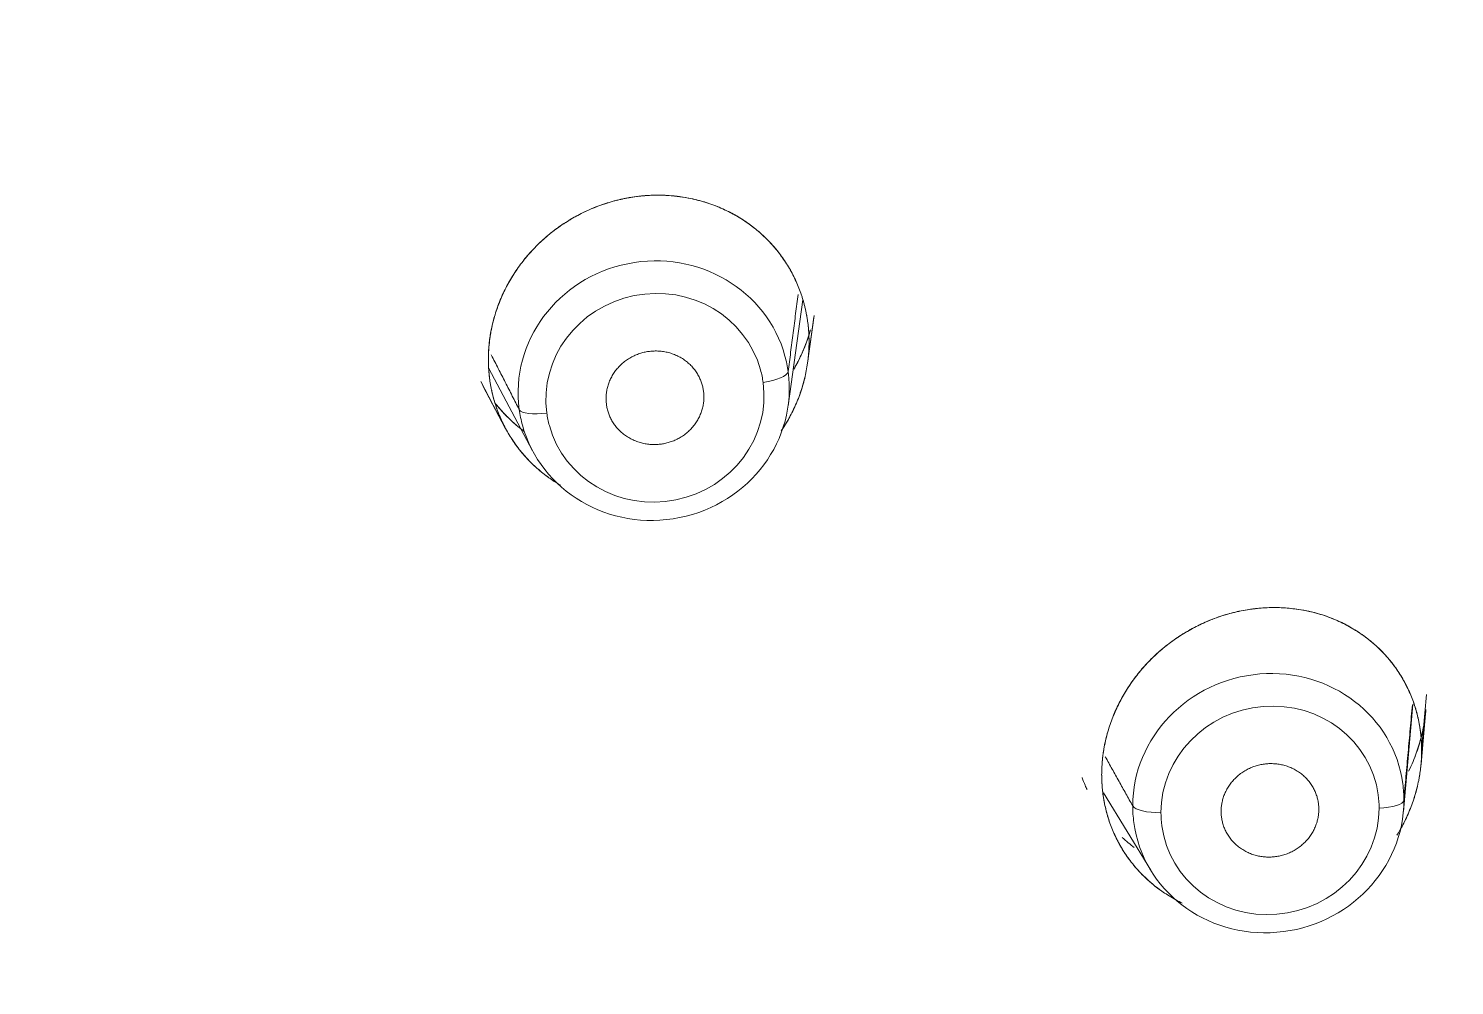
# Model space of a CAD drawing. Extents: x 6453 to 7582, y 0 to 827.
# Drawn here: x 6993.29 to 7009.3, y 492.23 to 502.98 of the extents above; entities that cross this region are included whole.
import ezdxf

# ---------------------------------------------------------------- set-up
doc = ezdxf.new("R2010")
doc.units = 0
doc.header["$LTSCALE"] = 30
doc.header["$MEASUREMENT"] = 0
doc.linetypes.add('HIDDEN2', pattern=[4.7625, 3.175, -1.5875])
doc.layers.add('1', color=7, linetype='CONTINUOUS')
doc.layers.add('2', color=1, linetype='HIDDEN2')

msp = doc.modelspace()

# ---------------------------------------------------------------- linework, layer by layer
at = {"layer": '1', "color": 7, "linetype": 'Continuous', "lineweight": 18}
for p, q in [((7001.819, 498.737), (7001.985, 499.927)), ((7002.037, 499.217), (7002.112, 499.754)), ((7002.037, 499.217), (7002.109, 499.732)), ((6998.453, 499.165), (6998.949, 498.231)), ((6998.366, 499.009), (6998.642, 498.488)), ((6998.389, 498.964), (6998.642, 498.488)), ((6998.642, 498.488), (6998.647, 498.48)), ((7008.729, 494.181), (7008.837, 495.384)), ((7008.99, 495.494), (7008.934, 494.866)), ((7008.934, 494.866), (7008.99, 495.494)), ((7008.99, 495.494), (7008.934, 494.866)), ((7008.934, 494.866), (7008.99, 495.494)), ((7008.927, 494.711), (7008.983, 495.323)), ((7008.927, 494.711), (7008.983, 495.323)), ((7005.362, 494.391), (7005.892, 493.521)), ((7005.572, 493.757), (7005.582, 493.741))]:
    msp.add_line(p, q, dxfattribs=at)
for centre, major_axis, ratio, start_param, end_param in [((6959.952, 496.519), (-59.628, 0), 0.953717, 3.141593, 6.283185), ((6959.952, 496.519), (-59.628, 0), 0.953717, 3.141593, 6.274276), ((7000.309, 498.908), (1.502, 0.265), 0.954464, 0.086842, 3.105659), ((7000.309, 498.908), (1.502, 0.265), 0.954464, 6.247252, 6.370027), ((7000.309, 498.908), (-1.502, -0.265), 0.954464, 0.086842, 3.105659), ((7000.309, 498.908), (-1.502, -0.265), 0.954464, 6.247252, 6.370027), ((6959.952, 496.519), (-59.628, 0), 0.953717, 1.612136, 3.141593), ((6959.952, 496.519), (-59.628, 0), 0.953717, 1.612136, 3.132683), ((7007.212, 494.274), (-1.487, -0.346), 0.951394, 3.050501, 6.065453), ((7007.212, 494.274), (-1.487, -0.346), 0.951394, 2.923861, 3.050501), ((7007.212, 494.274), (-1.487, -0.346), 0.951394, 6.192094, 9.207046), ((7007.212, 494.274), (-1.487, -0.346), 0.951394, 6.065453, 6.192094)]:
    msp.add_ellipse(centre, major_axis=major_axis, ratio=ratio, start_param=start_param, end_param=end_param, dxfattribs=at)
at = {"layer": '1', "color": 7, "linetype": 'Continuous', "lineweight": 13}
for centre, major_axis, ratio, start_param, end_param in [((7000.323, 498.828), (1.208, 0.213), 0.954464, 0.086842, 3.105659), ((7000.323, 498.828), (1.208, 0.213), 0.954464, 6.247252, 6.370027), ((7001.522, 499.088), (-0.297, -0.041), 0.298133, 1.582025, 3.060638), ((7000.323, 498.828), (1.208, 0.213), 0.954464, 3.228435, 6.247252), ((6999.093, 498.744), (-0.297, -0.041), 0.298133, 0.103412, 1.582025), ((7000.323, 498.828), (1.208, 0.213), 0.954464, 3.105659, 3.228435), ((7007.231, 494.193), (-1.196, -0.278), 0.951394, 3.050501, 6.065453), ((7007.231, 494.193), (-1.196, -0.278), 0.951394, 2.923861, 3.050501), ((7008.434, 494.309), (0.3, 0), 0.300706, 4.782202, 6.256284), ((7005.985, 494.257), (0.3, 0), 0.300706, 3.308056, 4.782198), ((7007.231, 494.193), (-1.196, -0.278), 0.951394, 6.065453, 6.192094), ((7007.231, 494.193), (-1.196, -0.278), 0.951394, 6.192094, 9.207046)]:
    msp.add_ellipse(centre, major_axis=major_axis, ratio=ratio, start_param=start_param, end_param=end_param, dxfattribs=at)
at = {"layer": '1', "color": 7, "linetype": 'Continuous', "lineweight": 18}
for points, knots in [([(6962.419, 439.668), (6962.999, 439.691), (6964.676, 439.78), (6967.443, 440.04), (6970.703, 440.52), (6973.93, 441.172), (6977.115, 441.992), (6980.248, 442.979), (6983.318, 444.129), (6986.318, 445.439), (6989.237, 446.905), (6992.067, 448.523), (6994.799, 450.287), (6997.425, 452.192), (6999.937, 454.232), (7002.327, 456.402), (7004.588, 458.694), (7006.713, 461.101), (7008.695, 463.617), (7010.529, 466.233), (7012.208, 468.942), (7013.729, 471.735), (7015.085, 474.604), (7016.274, 477.54), (7017.291, 480.534), (7018.133, 483.576), (7018.799, 486.659), (7019.284, 489.772), (7019.59, 492.905), (7019.713, 496.05), (7019.655, 499.196), (7019.414, 502.335), (7018.993, 505.456), (7018.391, 508.55), (7017.612, 511.608), (7016.657, 514.62), (7015.53, 517.578), (7014.233, 520.471), (7012.77, 523.292), (7011.147, 526.031), (7009.368, 528.681), (7007.439, 531.234), (7005.364, 533.681), (7003.152, 536.015), (7000.807, 538.229), (6998.339, 540.316), (6995.753, 542.27), (6993.058, 544.085), (6990.263, 545.755), (6987.375, 547.276), (6984.403, 548.643), (6981.357, 549.85), (6978.245, 550.896), (6975.078, 551.776), (6971.865, 552.489), (6968.616, 553.031), (6965.34, 553.401), (6962.047, 553.598), (6958.749, 553.622), (6955.453, 553.471), (6952.172, 553.148), (6948.914, 552.652), (6945.69, 551.986), (6942.51, 551.151), (6939.382, 550.149), (6936.317, 548.985), (6933.324, 547.661), (6930.413, 546.181), (6927.591, 544.551), (6924.868, 542.774), (6922.252, 540.857), (6919.75, 538.805), (6917.371, 536.624), (6915.122, 534.322), (6913.01, 531.904), (6911.04, 529.379), (6909.22, 526.755), (6907.554, 524.038), (6906.048, 521.238), (6904.706, 518.363), (6903.532, 515.422), (6902.531, 512.423), (6901.704, 509.377), (6901.055, 506.291), (6900.585, 503.176), (6900.295, 500.041), (6900.188, 496.896), (6900.263, 493.75), (6900.519, 490.612), (6900.956, 487.493), (6901.573, 484.402), (6902.368, 481.348), (6903.339, 478.34), (6904.481, 475.388), (6905.793, 472.5), (6907.27, 469.686), (6908.907, 466.954), (6910.699, 464.313), (6912.642, 461.769), (6914.729, 459.332), (6916.953, 457.008), (6919.309, 454.805), (6921.788, 452.73), (6924.384, 450.788), (6927.088, 448.985), (6929.892, 447.328), (6932.788, 445.82), (6935.766, 444.468), (6938.818, 443.274), (6941.935, 442.243), (6945.107, 441.377), (6948.323, 440.68), (6951.575, 440.153), (6954.634, 439.822), (6956.606, 439.702), (6957.484, 439.668)], [0, 0, 0, 0, 0.004702, 0.013606, 0.022511, 0.031416, 0.040321, 0.049226, 0.058131, 0.067035, 0.07594, 0.084844, 0.093748, 0.102652, 0.111556, 0.120459, 0.129362, 0.138265, 0.147168, 0.15607, 0.164972, 0.173874, 0.182775, 0.191676, 0.200577, 0.209478, 0.218378, 0.227279, 0.236179, 0.245079, 0.253978, 0.262878, 0.271778, 0.280678, 0.289578, 0.298478, 0.307379, 0.316279, 0.32518, 0.334081, 0.342982, 0.351884, 0.360785, 0.369687, 0.37859, 0.387493, 0.396396, 0.405299, 0.414202, 0.423106, 0.43201, 0.440914, 0.449818, 0.458723, 0.467628, 0.476532, 0.485437, 0.494342, 0.503247, 0.512152, 0.521057, 0.529962, 0.538867, 0.547772, 0.556677, 0.565582, 0.574486, 0.583391, 0.592295, 0.601199, 0.610103, 0.619007, 0.62791, 0.636813, 0.645716, 0.654619, 0.663521, 0.672423, 0.681325, 0.690226, 0.699127, 0.708028, 0.716929, 0.725829, 0.734729, 0.743629, 0.752529, 0.761429, 0.770329, 0.779229, 0.788129, 0.797029, 0.805929, 0.814829, 0.82373, 0.832631, 0.841532, 0.850433, 0.859334, 0.868236, 0.877138, 0.886041, 0.894944, 0.903847, 0.91275, 0.921653, 0.930557, 0.939461, 0.948365, 0.95727, 0.966174, 0.975079, 0.983983, 0.992888, 1, 1, 1, 1]), ([(6995.778, 451.033), (6996.33, 451.416), (6997.748, 452.443), (6999.935, 454.234), (7002.327, 456.401), (7004.588, 458.694), (7006.713, 461.101), (7008.695, 463.617), (7010.529, 466.233), (7012.208, 468.942), (7013.729, 471.735), (7015.085, 474.604), (7016.274, 477.54), (7017.291, 480.534), (7018.133, 483.576), (7018.799, 486.659), (7019.284, 489.772), (7019.59, 492.905), (7019.713, 496.05), (7019.655, 499.196), (7019.414, 502.335), (7018.993, 505.456), (7018.391, 508.55), (7017.612, 511.608), (7016.657, 514.62), (7015.53, 517.578), (7014.233, 520.471), (7012.77, 523.292), (7011.147, 526.031), (7009.368, 528.681), (7007.439, 531.234), (7005.364, 533.681), (7003.152, 536.015), (7000.807, 538.229), (6998.339, 540.316), (6995.753, 542.27), (6993.058, 544.085), (6990.263, 545.755), (6987.375, 547.276), (6984.403, 548.643), (6981.357, 549.85), (6978.245, 550.896), (6975.078, 551.776), (6971.865, 552.489), (6968.616, 553.031), (6965.34, 553.401), (6962.047, 553.598), (6958.749, 553.622), (6955.453, 553.471), (6952.172, 553.148), (6948.914, 552.652), (6945.69, 551.986), (6942.51, 551.151), (6939.382, 550.149), (6936.317, 548.985), (6933.324, 547.661), (6930.413, 546.181), (6927.591, 544.551), (6924.868, 542.774), (6922.252, 540.857), (6919.75, 538.805), (6917.371, 536.624), (6915.122, 534.322), (6913.01, 531.904), (6911.04, 529.379), (6909.22, 526.755), (6907.554, 524.038), (6906.048, 521.238), (6904.706, 518.363), (6903.532, 515.422), (6902.531, 512.423), (6901.704, 509.377), (6901.055, 506.291), (6900.585, 503.176), (6900.295, 500.041), (6900.188, 496.896), (6900.263, 493.75), (6900.519, 490.612), (6900.956, 487.493), (6901.573, 484.402), (6902.368, 481.348), (6903.339, 478.34), (6904.481, 475.388), (6905.793, 472.5), (6907.27, 469.686), (6908.907, 466.954), (6910.699, 464.313), (6912.642, 461.769), (6914.729, 459.332), (6916.954, 457.009), (6919.307, 454.804), (6921.793, 452.736), (6923.685, 451.284), (6924.774, 450.56), (6924.962, 450.437)], [0, 0, 0, 0, 0.006833, 0.017845, 0.028856, 0.039868, 0.050878, 0.061889, 0.072899, 0.083908, 0.094918, 0.105926, 0.116935, 0.127943, 0.138951, 0.149959, 0.160966, 0.171973, 0.18298, 0.193987, 0.204994, 0.216001, 0.227008, 0.238016, 0.249023, 0.26003, 0.271038, 0.282046, 0.293055, 0.304063, 0.315072, 0.326082, 0.337091, 0.348102, 0.359112, 0.370123, 0.381134, 0.392146, 0.403157, 0.414169, 0.425182, 0.436194, 0.447207, 0.45822, 0.469233, 0.480246, 0.491259, 0.502272, 0.513286, 0.524299, 0.535313, 0.546326, 0.557339, 0.568352, 0.579365, 0.590378, 0.601391, 0.612403, 0.623416, 0.634428, 0.645439, 0.656451, 0.667462, 0.678472, 0.689483, 0.700493, 0.711502, 0.722512, 0.73352, 0.744529, 0.755537, 0.766545, 0.777553, 0.78856, 0.799567, 0.810574, 0.821581, 0.832588, 0.843595, 0.854602, 0.865609, 0.876617, 0.887624, 0.898632, 0.90964, 0.920649, 0.931657, 0.942666, 0.953676, 0.964686, 0.975696, 0.986706, 0.997717, 1, 1, 1, 1]), ([(7002.038, 499.685), (7002.037, 499.692), (7002.035, 499.705), (7002.032, 499.725), (7002.029, 499.745), (7002.025, 499.765), (7002.021, 499.785), (7002.017, 499.805), (7002.013, 499.824), (7002.008, 499.844), (7002.003, 499.864), (7001.998, 499.884), (7001.993, 499.903), (7001.987, 499.923), (7001.981, 499.943), (7001.975, 499.962), (7001.969, 499.982), (7001.955, 500.021), (7001.934, 500.079), (7001.9, 500.154), (7001.864, 500.228), (7001.81, 500.322), (7001.735, 500.435), (7001.629, 500.563), (7001.506, 500.683), (7001.375, 500.786), (7001.238, 500.875), (7001.088, 500.952), (7000.916, 501.019), (7000.75, 501.063), (7000.602, 501.089), (7000.477, 501.101), (7000.353, 501.105), (7000.233, 501.101), (7000.117, 501.09), (7000.03, 501.076), (6999.967, 501.063), (6999.913, 501.051), (6999.809, 501.025), (6999.65, 500.972), (6999.482, 500.894), (6999.322, 500.802), (6999.178, 500.702), (6999.037, 500.581), (6998.915, 500.456), (6998.807, 500.323), (6998.71, 500.178), (6998.625, 500.021), (6998.558, 499.862), (6998.515, 499.727), (6998.489, 499.617), (6998.473, 499.533), (6998.462, 499.448), (6998.455, 499.377), (6998.453, 499.32), (6998.452, 499.278), (6998.452, 499.236), (6998.453, 499.195), (6998.455, 499.153), (6998.458, 499.112), (6998.462, 499.071), (6998.466, 499.044), (6998.467, 499.03)], [0, 0, 0, 0, 0.003691, 0.007389, 0.011092, 0.014801, 0.018516, 0.022237, 0.025963, 0.029696, 0.033435, 0.037179, 0.040929, 0.044686, 0.048448, 0.052216, 0.055991, 0.059771, 0.074997, 0.090219, 0.105436, 0.120649, 0.150233, 0.180801, 0.212683, 0.245084, 0.272529, 0.30268, 0.337341, 0.372811, 0.395989, 0.418057, 0.440086, 0.462194, 0.481971, 0.501915, 0.508775, 0.515924, 0.531125, 0.565263, 0.60387, 0.627974, 0.662024, 0.695479, 0.72537, 0.75329, 0.785453, 0.817249, 0.847826, 0.877582, 0.89301, 0.90845, 0.923902, 0.939366, 0.94703, 0.95467, 0.962285, 0.969876, 0.977443, 0.984986, 0.992505, 1, 1, 1, 1]), ([(7002.038, 499.685), (7002.037, 499.692), (7002.035, 499.705), (7002.032, 499.725), (7002.029, 499.745), (7002.025, 499.765), (7002.021, 499.785), (7002.017, 499.805), (7002.013, 499.824), (7002.008, 499.844), (7002.003, 499.864), (7001.998, 499.884), (7001.993, 499.903), (7001.987, 499.923), (7001.981, 499.943), (7001.975, 499.962), (7001.969, 499.982), (7001.955, 500.021), (7001.934, 500.079), (7001.9, 500.154), (7001.864, 500.228), (7001.81, 500.322), (7001.735, 500.435), (7001.629, 500.563), (7001.506, 500.683), (7001.375, 500.786), (7001.238, 500.875), (7001.088, 500.952), (7000.916, 501.019), (7000.751, 501.063), (7000.605, 501.088), (7000.485, 501.101), (7000.38, 501.105), (7000.281, 501.103), (7000.179, 501.097), (7000.085, 501.085), (7000.012, 501.072), (6999.967, 501.063), (6999.913, 501.051), (6999.809, 501.025), (6999.65, 500.972), (6999.482, 500.894), (6999.322, 500.802), (6999.178, 500.702), (6999.037, 500.581), (6998.915, 500.456), (6998.807, 500.323), (6998.71, 500.178), (6998.625, 500.021), (6998.558, 499.862), (6998.512, 499.718), (6998.483, 499.59), (6998.465, 499.478), (6998.454, 499.366), (6998.451, 499.279), (6998.452, 499.216), (6998.454, 499.178), (6998.456, 499.141), (6998.459, 499.104), (6998.463, 499.067), (6998.466, 499.042), (6998.467, 499.03)], [0, 0, 0, 0, 0.003691, 0.007389, 0.011092, 0.014801, 0.018516, 0.022237, 0.025963, 0.029696, 0.033435, 0.037179, 0.04093, 0.044686, 0.048448, 0.052217, 0.055991, 0.059771, 0.074998, 0.09022, 0.105437, 0.120649, 0.150234, 0.180801, 0.212684, 0.245085, 0.27253, 0.302681, 0.337343, 0.372812, 0.39536, 0.416924, 0.437503, 0.451722, 0.469422, 0.491788, 0.501921, 0.508781, 0.51593, 0.531131, 0.565269, 0.603876, 0.62798, 0.66203, 0.695485, 0.725376, 0.753297, 0.78546, 0.817255, 0.847833, 0.877589, 0.897983, 0.918362, 0.938729, 0.959086, 0.965963, 0.972816, 0.979647, 0.986454, 0.993238, 1, 1, 1, 1]), ([(6998.533, 499.782), (6998.542, 499.81), (6998.57, 499.893), (6998.628, 500.027), (6998.712, 500.182), (6998.812, 500.329), (6998.925, 500.467), (6999.051, 500.594), (6999.189, 500.71), (6999.337, 500.812), (6999.495, 500.9), (6999.659, 500.974), (6999.83, 501.032), (7000.006, 501.074), (7000.186, 501.099), (7000.368, 501.107), (7000.549, 501.097), (7000.727, 501.069), (7000.9, 501.024), (7001.065, 500.962), (7001.222, 500.884), (7001.368, 500.792), (7001.502, 500.686), (7001.624, 500.568), (7001.731, 500.439), (7001.809, 500.324), (7001.864, 500.228), (7001.9, 500.154), (7001.933, 500.079), (7001.958, 500.015), (7001.975, 499.963), (7001.987, 499.924), (7001.998, 499.885), (7002.008, 499.845), (7002.017, 499.806), (7002.025, 499.766), (7002.032, 499.726), (7002.036, 499.699), (7002.038, 499.685)], [0, 0, 0, 0, 0.018354, 0.054195, 0.090272, 0.126644, 0.162971, 0.19906, 0.235267, 0.271947, 0.308236, 0.344662, 0.381319, 0.418105, 0.455279, 0.492766, 0.53028, 0.56775, 0.604963, 0.642253, 0.679013, 0.715843, 0.752197, 0.788465, 0.824281, 0.860117, 0.877767, 0.895379, 0.912992, 0.930641, 0.939335, 0.948013, 0.956679, 0.96534, 0.973998, 0.982657, 0.991323, 1, 1, 1, 1]), ([(6998.533, 499.782), (6998.542, 499.81), (6998.57, 499.893), (6998.628, 500.027), (6998.712, 500.182), (6998.812, 500.329), (6998.925, 500.467), (6999.051, 500.594), (6999.189, 500.71), (6999.337, 500.812), (6999.495, 500.9), (6999.659, 500.974), (6999.83, 501.032), (7000.006, 501.074), (7000.186, 501.099), (7000.368, 501.107), (7000.549, 501.097), (7000.727, 501.069), (7000.9, 501.024), (7001.065, 500.962), (7001.222, 500.884), (7001.368, 500.792), (7001.502, 500.686), (7001.624, 500.568), (7001.731, 500.439), (7001.809, 500.324), (7001.864, 500.228), (7001.9, 500.154), (7001.933, 500.079), (7001.958, 500.015), (7001.975, 499.963), (7001.987, 499.924), (7001.998, 499.885), (7002.008, 499.845), (7002.017, 499.806), (7002.025, 499.766), (7002.032, 499.726), (7002.036, 499.699), (7002.038, 499.685)], [0, 0, 0, 0, 0.018354, 0.054195, 0.090272, 0.126644, 0.162971, 0.19906, 0.235267, 0.271947, 0.308236, 0.344662, 0.381319, 0.418105, 0.455279, 0.492766, 0.53028, 0.56775, 0.604963, 0.642253, 0.679013, 0.715843, 0.752197, 0.788465, 0.824281, 0.860117, 0.877767, 0.895379, 0.912992, 0.930641, 0.939335, 0.948013, 0.956679, 0.96534, 0.973998, 0.982657, 0.991323, 1, 1, 1, 1]), ([(7001.741, 498.456), (7001.754, 498.475), (7001.801, 498.547), (7001.872, 498.674), (7001.943, 498.839), (7001.987, 498.977), (7002.015, 499.089), (7002.031, 499.175), (7002.043, 499.261), (7002.05, 499.332), (7002.053, 499.386), (7002.054, 499.424), (7002.054, 499.462), (7002.053, 499.5), (7002.052, 499.537), (7002.05, 499.575), (7002.047, 499.612), (7002.043, 499.648), (7002.04, 499.673), (7002.038, 499.685)], [0, 0, 0, 0, 0.051391, 0.195514, 0.332163, 0.462977, 0.530993, 0.598957, 0.666871, 0.734736, 0.764615, 0.794392, 0.824069, 0.853643, 0.883117, 0.912489, 0.94176, 0.970931, 1, 1, 1, 1]), ([(7002.038, 499.685), (7002.039, 499.678), (7002.041, 499.664), (7002.043, 499.643), (7002.046, 499.622), (7002.048, 499.601), (7002.049, 499.58), (7002.051, 499.559), (7002.052, 499.538), (7002.053, 499.517), (7002.053, 499.496), (7002.054, 499.475), (7002.054, 499.454), (7002.054, 499.433), (7002.053, 499.411), (7002.052, 499.39), (7002.052, 499.369), (7002.049, 499.325), (7002.043, 499.261), (7002.031, 499.174), (7002.015, 499.088), (7001.987, 498.973), (7001.94, 498.83), (7001.867, 498.664), (7001.797, 498.54), (7001.752, 498.473), (7001.741, 498.456)], [0, 0, 0, 0, 0.016578, 0.033152, 0.049722, 0.066291, 0.082861, 0.099436, 0.116015, 0.132603, 0.149201, 0.165812, 0.182436, 0.199078, 0.215739, 0.232421, 0.249126, 0.265857, 0.333714, 0.401396, 0.469056, 0.536845, 0.676372, 0.815098, 0.954434, 1, 1, 1, 1]), ([(7001.741, 498.456), (7001.754, 498.475), (7001.801, 498.547), (7001.872, 498.674), (7001.943, 498.839), (7001.987, 498.977), (7002.015, 499.089), (7002.031, 499.175), (7002.043, 499.261), (7002.05, 499.332), (7002.053, 499.386), (7002.054, 499.424), (7002.054, 499.462), (7002.053, 499.5), (7002.052, 499.537), (7002.05, 499.575), (7002.047, 499.612), (7002.043, 499.648), (7002.04, 499.673), (7002.038, 499.685)], [0, 0, 0, 0, 0.051391, 0.195514, 0.332163, 0.462977, 0.530993, 0.598957, 0.666871, 0.734736, 0.764615, 0.794392, 0.824069, 0.853643, 0.883117, 0.912489, 0.94176, 0.970931, 1, 1, 1, 1]), ([(7002.038, 499.685), (7002.039, 499.678), (7002.041, 499.664), (7002.043, 499.643), (7002.046, 499.622), (7002.048, 499.601), (7002.049, 499.58), (7002.051, 499.559), (7002.052, 499.538), (7002.053, 499.517), (7002.053, 499.496), (7002.054, 499.475), (7002.054, 499.454), (7002.054, 499.433), (7002.053, 499.411), (7002.052, 499.39), (7002.052, 499.369), (7002.049, 499.325), (7002.043, 499.261), (7002.031, 499.174), (7002.015, 499.088), (7001.987, 498.973), (7001.94, 498.83), (7001.867, 498.664), (7001.797, 498.54), (7001.752, 498.473), (7001.741, 498.456)], [0, 0, 0, 0, 0.016578, 0.033152, 0.049722, 0.066291, 0.082861, 0.099436, 0.116015, 0.132603, 0.149201, 0.165812, 0.182436, 0.199078, 0.215739, 0.232421, 0.249126, 0.265857, 0.333714, 0.401396, 0.469056, 0.536845, 0.676372, 0.815098, 0.954434, 1, 1, 1, 1]), ([(7002.07, 499.593), (7002.06, 499.555), (7002.029, 499.459), (7001.969, 499.31), (7001.914, 499.202), (7001.885, 499.151)], [0, 0, 0, 0, 0.245532, 0.635331, 1, 1, 1, 1]), ([(7002.017, 499.431), (7001.996, 499.375), (7001.954, 499.28), (7001.906, 499.188), (7001.884, 499.15)], [0, 0, 0, 0, 0.578428, 1, 1, 1, 1]), ([(7001.916, 499.208), (7001.932, 499.239), (7001.975, 499.326), (7002.018, 499.431), (7002.043, 499.506), (7002.048, 499.522)], [0, 0, 0, 0, 0.300311, 0.852993, 1, 1, 1, 1]), ([(7001.921, 499.217), (7001.927, 499.23), (7001.963, 499.3), (7002.005, 499.398), (7002.036, 499.484), (7002.045, 499.51)], [0, 0, 0, 0, 0.129035, 0.740948, 1, 1, 1, 1]), ([(6998.467, 499.03), (6998.468, 499.023), (6998.47, 499.01), (6998.473, 498.99), (6998.477, 498.97), (6998.481, 498.95), (6998.484, 498.93), (6998.489, 498.91), (6998.493, 498.89), (6998.498, 498.87), (6998.503, 498.85), (6998.508, 498.83), (6998.513, 498.81), (6998.519, 498.79), (6998.525, 498.771), (6998.531, 498.751), (6998.538, 498.731), (6998.551, 498.692), (6998.573, 498.634), (6998.607, 498.557), (6998.644, 498.483), (6998.698, 498.389), (6998.773, 498.278), (6998.877, 498.152), (6998.996, 498.034), (6999.123, 497.933), (6999.215, 497.873), (6999.26, 497.847), (6999.262, 497.845)], [0, 0, 0, 0, 0.013682, 0.027386, 0.041113, 0.054861, 0.068631, 0.082423, 0.096238, 0.110075, 0.123934, 0.137816, 0.151719, 0.165646, 0.179595, 0.193566, 0.207561, 0.221578, 0.278062, 0.334515, 0.390941, 0.447345, 0.554651, 0.6649, 0.779363, 0.895214, 0.994772, 1, 1, 1, 1]), ([(6999.231, 497.865), (6999.197, 497.885), (6999.117, 497.938), (6999, 498.032), (6998.881, 498.147), (6998.775, 498.273), (6998.699, 498.387), (6998.645, 498.482), (6998.608, 498.556), (6998.574, 498.631), (6998.55, 498.694), (6998.534, 498.743), (6998.522, 498.779), (6998.512, 498.814), (6998.503, 498.849), (6998.494, 498.885), (6998.486, 498.921), (6998.479, 498.957), (6998.473, 498.994), (6998.469, 499.018), (6998.467, 499.03)], [0, 0, 0, 0, 0.082052, 0.197974, 0.312373, 0.426418, 0.541304, 0.598593, 0.655784, 0.713029, 0.77048, 0.796107, 0.821671, 0.847187, 0.872666, 0.898123, 0.923572, 0.949025, 0.974496, 1, 1, 1, 1]), ([(6998.467, 499.03), (6998.468, 499.023), (6998.47, 499.01), (6998.473, 498.99), (6998.477, 498.97), (6998.481, 498.95), (6998.484, 498.93), (6998.489, 498.91), (6998.493, 498.89), (6998.498, 498.87), (6998.503, 498.85), (6998.508, 498.83), (6998.513, 498.81), (6998.519, 498.79), (6998.525, 498.771), (6998.531, 498.751), (6998.538, 498.731), (6998.551, 498.692), (6998.573, 498.634), (6998.607, 498.557), (6998.644, 498.483), (6998.698, 498.389), (6998.773, 498.278), (6998.877, 498.152), (6998.996, 498.034), (6999.123, 497.933), (6999.215, 497.873), (6999.26, 497.847), (6999.262, 497.845)], [0, 0, 0, 0, 0.013682, 0.027386, 0.041113, 0.054861, 0.068631, 0.082423, 0.096238, 0.110075, 0.123934, 0.137816, 0.151719, 0.165646, 0.179595, 0.193566, 0.207561, 0.221578, 0.278062, 0.334515, 0.390941, 0.447345, 0.554651, 0.6649, 0.779363, 0.895214, 0.994772, 1, 1, 1, 1]), ([(6999.231, 497.865), (6999.197, 497.885), (6999.117, 497.938), (6999, 498.032), (6998.881, 498.147), (6998.775, 498.273), (6998.699, 498.387), (6998.645, 498.482), (6998.608, 498.556), (6998.574, 498.631), (6998.55, 498.694), (6998.534, 498.743), (6998.522, 498.779), (6998.512, 498.814), (6998.503, 498.849), (6998.494, 498.885), (6998.486, 498.921), (6998.479, 498.957), (6998.473, 498.994), (6998.469, 499.018), (6998.467, 499.03)], [0, 0, 0, 0, 0.082052, 0.197974, 0.312373, 0.426418, 0.541304, 0.598593, 0.655784, 0.713029, 0.77048, 0.796107, 0.821671, 0.847187, 0.872666, 0.898123, 0.923572, 0.949025, 0.974496, 1, 1, 1, 1]), ([(6998.525, 498.77), (6998.555, 498.733), (6998.628, 498.648), (6998.71, 498.569), (6998.76, 498.525), (6998.763, 498.523)], [0, 0, 0, 0, 0.421582, 0.971969, 1, 1, 1, 1]), ([(6998.763, 498.523), (6998.76, 498.526), (6998.707, 498.571), (6998.625, 498.651), (6998.554, 498.735), (6998.526, 498.77)], [0, 0, 0, 0, 0.043083, 0.603633, 1, 1, 1, 1]), ([(6998.778, 498.51), (6998.744, 498.539), (6998.667, 498.609), (6998.59, 498.692), (6998.546, 498.745), (6998.54, 498.752)], [0, 0, 0, 0, 0.388064, 0.918644, 1, 1, 1, 1]), ([(6998.54, 498.752), (6998.546, 498.745), (6998.591, 498.691), (6998.679, 498.596), (6998.783, 498.504), (6998.845, 498.457), (6998.859, 498.446)], [0, 0, 0, 0, 0.067018, 0.472486, 0.880282, 1, 1, 1, 1]), ([(7005.34, 494.594), (7005.341, 494.601), (7005.341, 494.615), (7005.341, 494.636), (7005.342, 494.657), (7005.343, 494.678), (7005.344, 494.699), (7005.345, 494.721), (7005.347, 494.742), (7005.349, 494.763), (7005.351, 494.784), (7005.353, 494.805), (7005.356, 494.826), (7005.359, 494.847), (7005.363, 494.868), (7005.366, 494.889), (7005.37, 494.91), (7005.378, 494.952), (7005.392, 495.014), (7005.415, 495.097), (7005.442, 495.179), (7005.484, 495.288), (7005.545, 495.42), (7005.633, 495.571), (7005.735, 495.715), (7005.85, 495.848), (7005.976, 495.971), (7006.114, 496.083), (7006.263, 496.183), (7006.421, 496.27), (7006.585, 496.343), (7006.755, 496.401), (7006.93, 496.442), (7007.108, 496.466), (7007.288, 496.474), (7007.468, 496.464), (7007.646, 496.437), (7007.82, 496.391), (7007.987, 496.327), (7008.127, 496.257), (7008.242, 496.185), (7008.335, 496.117), (7008.436, 496.032), (7008.541, 495.925), (7008.645, 495.795), (7008.734, 495.655), (7008.794, 495.532), (7008.835, 495.43), (7008.861, 495.353), (7008.884, 495.274), (7008.899, 495.208), (7008.909, 495.157), (7008.915, 495.121), (7008.92, 495.085), (7008.924, 495.049), (7008.928, 495.013), (7008.931, 494.976), (7008.933, 494.94), (7008.934, 494.903), (7008.934, 494.878), (7008.934, 494.866)], [0, 0, 0, 0, 0.003832, 0.007659, 0.011481, 0.0153, 0.019116, 0.022929, 0.026741, 0.030551, 0.034361, 0.038171, 0.041982, 0.045794, 0.049608, 0.053425, 0.057245, 0.061069, 0.076385, 0.091684, 0.107009, 0.122399, 0.153094, 0.183869, 0.214374, 0.244796, 0.275274, 0.306027, 0.337122, 0.368385, 0.399818, 0.431085, 0.462486, 0.494325, 0.526571, 0.558918, 0.591694, 0.624537, 0.657412, 0.690264, 0.711717, 0.733128, 0.754591, 0.785969, 0.817331, 0.848132, 0.878863, 0.894074, 0.909263, 0.924462, 0.939704, 0.946437, 0.953155, 0.959861, 0.966558, 0.973248, 0.979935, 0.98662, 0.993308, 1, 1, 1, 1]), ([(7008.934, 494.866), (7008.934, 494.873), (7008.934, 494.886), (7008.934, 494.907), (7008.933, 494.927), (7008.932, 494.947), (7008.931, 494.968), (7008.93, 494.988), (7008.928, 495.009), (7008.926, 495.029), (7008.924, 495.049), (7008.922, 495.07), (7008.919, 495.09), (7008.916, 495.11), (7008.913, 495.131), (7008.91, 495.151), (7008.906, 495.171), (7008.898, 495.212), (7008.884, 495.272), (7008.862, 495.352), (7008.835, 495.43), (7008.795, 495.53), (7008.736, 495.65), (7008.649, 495.789), (7008.545, 495.922), (7008.425, 496.043), (7008.292, 496.152), (7008.15, 496.245), (7008.021, 496.311), (7007.912, 496.357), (7007.811, 496.392), (7007.701, 496.423), (7007.583, 496.447), (7007.478, 496.461), (7007.38, 496.469), (7007.26, 496.473), (7007.167, 496.469), (7007.057, 496.459), (7006.939, 496.443), (7006.753, 496.401), (7006.574, 496.339), (7006.407, 496.263), (7006.252, 496.178), (7006.1, 496.073), (7005.967, 495.962), (7005.845, 495.842), (7005.732, 495.71), (7005.629, 495.564), (7005.542, 495.414), (7005.482, 495.285), (7005.442, 495.179), (7005.415, 495.096), (7005.392, 495.013), (7005.376, 494.944), (7005.366, 494.891), (7005.36, 494.853), (7005.355, 494.816), (7005.35, 494.779), (7005.347, 494.742), (7005.344, 494.705), (7005.342, 494.668), (7005.341, 494.631), (7005.341, 494.606), (7005.34, 494.594)], [0, 0, 0, 0, 0.003694, 0.007395, 0.011102, 0.014816, 0.018537, 0.022264, 0.025998, 0.029739, 0.033486, 0.03724, 0.041001, 0.044768, 0.048543, 0.052324, 0.056111, 0.059906, 0.075198, 0.090501, 0.105813, 0.121137, 0.150564, 0.181053, 0.212928, 0.245403, 0.276802, 0.309712, 0.339662, 0.357371, 0.375459, 0.398403, 0.42028, 0.441095, 0.456049, 0.473361, 0.505699, 0.505746, 0.532676, 0.569021, 0.606212, 0.631683, 0.665087, 0.697918, 0.727478, 0.755247, 0.786808, 0.818069, 0.848208, 0.877625, 0.893039, 0.908466, 0.923909, 0.939368, 0.946179, 0.952972, 0.959745, 0.9665, 0.973237, 0.979955, 0.986655, 0.993336, 1, 1, 1, 1]), ([(7005.34, 494.594), (7005.341, 494.601), (7005.341, 494.615), (7005.341, 494.636), (7005.342, 494.657), (7005.343, 494.678), (7005.344, 494.699), (7005.345, 494.721), (7005.347, 494.742), (7005.349, 494.763), (7005.351, 494.784), (7005.353, 494.805), (7005.356, 494.826), (7005.359, 494.847), (7005.363, 494.868), (7005.366, 494.889), (7005.37, 494.91), (7005.378, 494.952), (7005.392, 495.014), (7005.415, 495.097), (7005.442, 495.179), (7005.484, 495.288), (7005.545, 495.42), (7005.633, 495.571), (7005.735, 495.715), (7005.85, 495.848), (7005.976, 495.971), (7006.114, 496.083), (7006.263, 496.183), (7006.421, 496.27), (7006.585, 496.343), (7006.755, 496.401), (7006.93, 496.442), (7007.108, 496.466), (7007.288, 496.474), (7007.468, 496.464), (7007.646, 496.437), (7007.82, 496.391), (7007.987, 496.327), (7008.127, 496.257), (7008.242, 496.185), (7008.335, 496.117), (7008.436, 496.032), (7008.541, 495.925), (7008.645, 495.795), (7008.734, 495.655), (7008.794, 495.532), (7008.835, 495.43), (7008.861, 495.353), (7008.884, 495.274), (7008.899, 495.208), (7008.909, 495.157), (7008.915, 495.121), (7008.92, 495.085), (7008.924, 495.049), (7008.928, 495.013), (7008.931, 494.976), (7008.933, 494.94), (7008.934, 494.903), (7008.934, 494.878), (7008.934, 494.866)], [0, 0, 0, 0, 0.003832, 0.007659, 0.011481, 0.0153, 0.019116, 0.022929, 0.026741, 0.030551, 0.034361, 0.038171, 0.041982, 0.045794, 0.049608, 0.053425, 0.057245, 0.061069, 0.076385, 0.091684, 0.107009, 0.122399, 0.153094, 0.183869, 0.214374, 0.244796, 0.275274, 0.306027, 0.337122, 0.368385, 0.399818, 0.431085, 0.462486, 0.494325, 0.526571, 0.558918, 0.591694, 0.624537, 0.657412, 0.690264, 0.711717, 0.733128, 0.754591, 0.785969, 0.817331, 0.848132, 0.878863, 0.894074, 0.909263, 0.924462, 0.939704, 0.946437, 0.953155, 0.959861, 0.966558, 0.973248, 0.979935, 0.98662, 0.993308, 1, 1, 1, 1]), ([(7008.934, 494.866), (7008.934, 494.873), (7008.934, 494.886), (7008.934, 494.907), (7008.933, 494.927), (7008.932, 494.947), (7008.931, 494.968), (7008.93, 494.988), (7008.928, 495.009), (7008.926, 495.029), (7008.924, 495.049), (7008.922, 495.07), (7008.919, 495.09), (7008.916, 495.11), (7008.913, 495.131), (7008.91, 495.151), (7008.906, 495.171), (7008.898, 495.212), (7008.884, 495.272), (7008.862, 495.352), (7008.835, 495.43), (7008.795, 495.53), (7008.736, 495.65), (7008.649, 495.789), (7008.545, 495.922), (7008.425, 496.043), (7008.292, 496.152), (7008.15, 496.245), (7008.021, 496.311), (7007.912, 496.357), (7007.811, 496.392), (7007.701, 496.423), (7007.583, 496.447), (7007.478, 496.461), (7007.38, 496.469), (7007.26, 496.473), (7007.144, 496.468), (7007.034, 496.456), (7006.916, 496.438), (7006.753, 496.401), (7006.575, 496.339), (7006.407, 496.263), (7006.253, 496.178), (7006.101, 496.073), (7005.967, 495.962), (7005.845, 495.842), (7005.732, 495.71), (7005.629, 495.564), (7005.542, 495.414), (7005.482, 495.285), (7005.442, 495.179), (7005.415, 495.096), (7005.392, 495.013), (7005.376, 494.944), (7005.366, 494.891), (7005.36, 494.854), (7005.355, 494.816), (7005.35, 494.779), (7005.347, 494.742), (7005.344, 494.705), (7005.342, 494.668), (7005.341, 494.631), (7005.341, 494.606), (7005.34, 494.594)], [0, 0, 0, 0, 0.003694, 0.007395, 0.011102, 0.014816, 0.018537, 0.022264, 0.025998, 0.029739, 0.033486, 0.03724, 0.041001, 0.044768, 0.048542, 0.052323, 0.056111, 0.059906, 0.075198, 0.0905, 0.105813, 0.121136, 0.150563, 0.181052, 0.212927, 0.245402, 0.2768, 0.30971, 0.33966, 0.357369, 0.375457, 0.398401, 0.420278, 0.441093, 0.456046, 0.473358, 0.505696, 0.518018, 0.532607, 0.568932, 0.606152, 0.631621, 0.665033, 0.697873, 0.727437, 0.75521, 0.786776, 0.818042, 0.848186, 0.877607, 0.893023, 0.908453, 0.923897, 0.939359, 0.946171, 0.952965, 0.959739, 0.966495, 0.973233, 0.979952, 0.986653, 0.993335, 1, 1, 1, 1]), ([(7008.788, 494.632), (7008.806, 494.668), (7008.836, 494.735), (7008.874, 494.834), (7008.905, 494.926), (7008.931, 495.02), (7008.949, 495.097), (7008.96, 495.157), (7008.967, 495.199), (7008.973, 495.241), (7008.979, 495.283), (7008.981, 495.312), (7008.983, 495.326), (7008.983, 495.326)], [0, 0, 0, 0, 0.166536, 0.300475, 0.434188, 0.567975, 0.702132, 0.761901, 0.821511, 0.880989, 0.940359, 0.999649, 1, 1, 1, 1]), ([(7008.954, 495.123), (7008.953, 495.122), (7008.947, 495.088), (7008.932, 495.023), (7008.906, 494.929), (7008.875, 494.835), (7008.836, 494.736), (7008.806, 494.668), (7008.788, 494.632)], [0, 0, 0, 0, 0.00904, 0.198163, 0.387538, 0.577174, 0.767078, 1, 1, 1, 1]), ([(7008.953, 495.119), (7008.946, 495.087), (7008.932, 495.023), (7008.906, 494.929), (7008.875, 494.835), (7008.836, 494.736), (7008.806, 494.668), (7008.788, 494.632)], [0, 0, 0, 0, 0.190702, 0.381839, 0.57324, 0.76491, 1, 1, 1, 1]), ([(7008.788, 494.632), (7008.806, 494.668), (7008.836, 494.735), (7008.874, 494.834), (7008.905, 494.926), (7008.928, 495.009), (7008.941, 495.062), (7008.945, 495.083)], [0, 0, 0, 0, 0.253226, 0.456886, 0.660203, 0.863633, 1, 1, 1, 1]), ([(7008.655, 493.913), (7008.679, 493.951), (7008.732, 494.043), (7008.789, 494.165), (7008.832, 494.276), (7008.859, 494.36), (7008.883, 494.445), (7008.898, 494.514), (7008.908, 494.568), (7008.914, 494.606), (7008.92, 494.643), (7008.924, 494.681), (7008.928, 494.718), (7008.931, 494.755), (7008.933, 494.792), (7008.934, 494.829), (7008.934, 494.854), (7008.934, 494.866)], [0, 0, 0, 0, 0.132788, 0.310069, 0.397567, 0.484955, 0.572236, 0.659413, 0.697792, 0.736036, 0.774146, 0.812122, 0.849964, 0.887672, 0.925248, 0.96269, 1, 1, 1, 1]), ([(7008.934, 494.866), (7008.934, 494.859), (7008.934, 494.845), (7008.934, 494.824), (7008.933, 494.803), (7008.932, 494.782), (7008.931, 494.761), (7008.93, 494.74), (7008.928, 494.719), (7008.926, 494.698), (7008.924, 494.677), (7008.921, 494.656), (7008.918, 494.635), (7008.915, 494.614), (7008.912, 494.593), (7008.909, 494.572), (7008.905, 494.551), (7008.897, 494.508), (7008.882, 494.444), (7008.859, 494.36), (7008.832, 494.276), (7008.789, 494.164), (7008.732, 494.042), (7008.679, 493.951), (7008.655, 493.913)], [0, 0, 0, 0, 0.021253, 0.042501, 0.063748, 0.084995, 0.106247, 0.127506, 0.148775, 0.170056, 0.191353, 0.212669, 0.234006, 0.255368, 0.276756, 0.298175, 0.319626, 0.341113, 0.428473, 0.515624, 0.60276, 0.690076, 0.870364, 1, 1, 1, 1]), ([(7008.655, 493.913), (7008.679, 493.951), (7008.732, 494.043), (7008.789, 494.165), (7008.832, 494.276), (7008.859, 494.36), (7008.883, 494.445), (7008.898, 494.514), (7008.908, 494.568), (7008.914, 494.606), (7008.92, 494.643), (7008.924, 494.681), (7008.928, 494.718), (7008.931, 494.755), (7008.933, 494.792), (7008.934, 494.829), (7008.934, 494.854), (7008.934, 494.866)], [0, 0, 0, 0, 0.132788, 0.310069, 0.397567, 0.484955, 0.572236, 0.659413, 0.697792, 0.736036, 0.774146, 0.812122, 0.849964, 0.887672, 0.925248, 0.96269, 1, 1, 1, 1]), ([(7008.934, 494.866), (7008.934, 494.859), (7008.934, 494.845), (7008.934, 494.824), (7008.933, 494.803), (7008.932, 494.782), (7008.931, 494.761), (7008.93, 494.74), (7008.928, 494.719), (7008.926, 494.698), (7008.924, 494.677), (7008.921, 494.656), (7008.918, 494.635), (7008.915, 494.614), (7008.912, 494.593), (7008.909, 494.572), (7008.905, 494.551), (7008.897, 494.508), (7008.882, 494.444), (7008.859, 494.36), (7008.832, 494.276), (7008.789, 494.164), (7008.732, 494.042), (7008.679, 493.951), (7008.655, 493.913)], [0, 0, 0, 0, 0.021253, 0.042501, 0.063748, 0.084995, 0.106247, 0.127506, 0.148775, 0.170056, 0.191353, 0.212669, 0.234006, 0.255368, 0.276756, 0.298175, 0.319626, 0.341113, 0.428473, 0.515624, 0.60276, 0.690076, 0.870364, 1, 1, 1, 1]), ([(7005.34, 494.594), (7005.341, 494.587), (7005.341, 494.574), (7005.341, 494.553), (7005.342, 494.533), (7005.342, 494.513), (7005.344, 494.492), (7005.345, 494.472), (7005.347, 494.452), (7005.348, 494.431), (7005.351, 494.411), (7005.353, 494.391), (7005.356, 494.37), (7005.358, 494.35), (7005.362, 494.33), (7005.365, 494.31), (7005.369, 494.289), (7005.377, 494.249), (7005.39, 494.188), (7005.413, 494.109), (7005.439, 494.031), (7005.479, 493.932), (7005.537, 493.812), (7005.622, 493.676), (7005.723, 493.545), (7005.834, 493.43), (7005.954, 493.328), (7006.083, 493.238), (7006.184, 493.182), (7006.24, 493.154), (7006.245, 493.152)], [0, 0, 0, 0, 0.011084, 0.022186, 0.033305, 0.044442, 0.055596, 0.066769, 0.077959, 0.089167, 0.100393, 0.111638, 0.1229, 0.134181, 0.14548, 0.156798, 0.168134, 0.179488, 0.225246, 0.270982, 0.3167, 0.362406, 0.449708, 0.539407, 0.632555, 0.726855, 0.808636, 0.895507, 0.991432, 1, 1, 1, 1]), ([(7006.06, 493.256), (7006.028, 493.277), (7005.952, 493.33), (7005.84, 493.425), (7005.726, 493.542), (7005.625, 493.67), (7005.539, 493.808), (7005.48, 493.929), (7005.439, 494.03), (7005.413, 494.107), (7005.391, 494.186), (7005.376, 494.251), (7005.366, 494.302), (7005.36, 494.338), (7005.355, 494.374), (7005.35, 494.411), (7005.347, 494.447), (7005.344, 494.484), (7005.342, 494.52), (7005.341, 494.557), (7005.341, 494.582), (7005.34, 494.594)], [0, 0, 0, 0, 0.072582, 0.175873, 0.280326, 0.383341, 0.485925, 0.589101, 0.640476, 0.69176, 0.743082, 0.794573, 0.817511, 0.840393, 0.863231, 0.886038, 0.908824, 0.931601, 0.954381, 0.977177, 1, 1, 1, 1]), ([(7005.34, 494.594), (7005.341, 494.587), (7005.341, 494.574), (7005.341, 494.553), (7005.342, 494.533), (7005.342, 494.513), (7005.344, 494.492), (7005.345, 494.472), (7005.347, 494.452), (7005.348, 494.431), (7005.351, 494.411), (7005.353, 494.391), (7005.356, 494.37), (7005.358, 494.35), (7005.362, 494.33), (7005.365, 494.31), (7005.369, 494.289), (7005.377, 494.249), (7005.39, 494.188), (7005.413, 494.109), (7005.439, 494.031), (7005.479, 493.932), (7005.537, 493.812), (7005.622, 493.676), (7005.723, 493.545), (7005.834, 493.43), (7005.954, 493.328), (7006.083, 493.238), (7006.184, 493.182), (7006.24, 493.154), (7006.245, 493.152)], [0, 0, 0, 0, 0.011084, 0.022186, 0.033305, 0.044442, 0.055596, 0.066769, 0.077959, 0.089167, 0.100393, 0.111638, 0.1229, 0.134181, 0.14548, 0.156798, 0.168134, 0.179488, 0.225246, 0.270982, 0.3167, 0.362406, 0.449708, 0.539407, 0.632555, 0.726855, 0.808636, 0.895507, 0.991432, 1, 1, 1, 1]), ([(7006.06, 493.256), (7006.028, 493.277), (7005.952, 493.33), (7005.84, 493.425), (7005.726, 493.542), (7005.625, 493.67), (7005.539, 493.808), (7005.48, 493.929), (7005.439, 494.03), (7005.413, 494.107), (7005.391, 494.186), (7005.376, 494.251), (7005.366, 494.302), (7005.36, 494.338), (7005.355, 494.374), (7005.35, 494.411), (7005.347, 494.447), (7005.344, 494.484), (7005.342, 494.52), (7005.341, 494.557), (7005.341, 494.582), (7005.34, 494.594)], [0, 0, 0, 0, 0.072582, 0.175873, 0.280326, 0.383341, 0.485925, 0.589101, 0.640476, 0.69176, 0.743082, 0.794573, 0.817511, 0.840393, 0.863231, 0.886038, 0.908824, 0.931601, 0.954381, 0.977177, 1, 1, 1, 1]), ([(7005.12, 494.562), (7005.12, 494.561), (7005.131, 494.531), (7005.149, 494.487), (7005.168, 494.443), (7005.176, 494.428)], [0, 0, 0, 0, 0.023744, 0.64903, 1, 1, 1, 1])]:
    msp.add_open_spline(points, degree=3, knots=knots, dxfattribs=at)
for points, weights, knots in [([(7019.58, 496.519), (7019.58, 553.388), (6959.952, 553.388), (6900.323, 553.388), (6900.323, 496.519)], [1, 0.707106781187, 1, 0.707106781187, 1], [0, 0, 0, 0.5, 0.5, 1, 1, 1]), ([(7019.58, 496.519), (7019.58, 553.388), (6959.952, 553.388), (6900.852, 553.388), (6900.326, 497.026)], [1, 0.707106781187, 1, 0.708948655878, 0.996339416072], [0, 0, 0, 0.501577, 0.501577, 1, 1, 1]), ([(7000.868, 498.905), (7000.796, 499.425), (7000.251, 499.348), (6999.707, 499.271), (6999.778, 498.751)], [1, 0.707106781187, 1, 0.707106781187, 1], [0, 0, 0, 0.5, 0.5, 1, 1, 1]), ([(7000.868, 498.905), (7000.939, 498.385), (7000.395, 498.308), (6999.85, 498.231), (6999.778, 498.751)], [1, 0.707106781187, 1, 0.707106781187, 1], [0, 0, 0, 0.5, 0.5, 1, 1, 1]), ([(7006.682, 494.181), (7006.682, 494.706), (7007.231, 494.718), (7007.779, 494.729), (7007.779, 494.205)], [1, 0.707106781187, 1, 0.707106781187, 1], [0, 0, 0, 0.5, 0.5, 1, 1, 1]), ([(7007.779, 494.205), (7007.779, 493.68), (7007.231, 493.668), (7006.682, 493.657), (7006.682, 494.181)], [1, 0.707106781187, 1, 0.707106781187, 1], [0, 0, 0, 0.5, 0.5, 1, 1, 1])]:
    msp.add_rational_spline(points, weights, degree=2, knots=knots, dxfattribs=at)
at = {"layer": '1', "color": 7, "linetype": 'Continuous', "lineweight": 13}
for points in [[(7001.819, 499.122), (7001.931, 499.99)], [(6998.485, 499.309), (6998.799, 498.694)], [(7008.734, 494.306), (7008.83, 495.378)], [(7005.381, 494.795), (7005.689, 494.242)]]:
    msp.add_open_spline(points, degree=1, dxfattribs=at)
at = {"layer": '1', "color": 7, "linetype": 'Continuous', "lineweight": 18}
for points, weights in [([(6962.416, 439.699), (7019.58, 441.954), (7019.58, 496.519)], [0.983511683882, 0.715597051788, 1]), ([(6962.416, 439.699), (7019.072, 441.934), (7019.578, 496.013)], [0.983511683882, 0.717332143437, 0.996339416072])]:
    msp.add_rational_spline(points, weights, degree=2, dxfattribs=at)
msp.add_open_spline([(7005.572, 493.888), (7005.615, 493.848), (7005.66, 493.81), (7005.707, 493.775)], degree=3, dxfattribs=at)
at = {"layer": '2', "color": 7, "linetype": 'Continuous', "lineweight": 18}
for end_param in [4.712389, 4.289418]:
    msp.add_ellipse((6959.952, 496.914), major_axis=(-59.996, 0), ratio=0.953717, start_param=2.930106, end_param=end_param, dxfattribs=at)
msp.add_open_spline([(7019.789, 500.995), (7019.718, 501.986), (7019.513, 504.043), (7019.018, 507.152), (7018.329, 510.314), (7017.454, 513.44), (7016.398, 516.52), (7015.16, 519.545), (7013.745, 522.505), (7012.154, 525.39), (7010.391, 528.193), (7008.457, 530.906), (7006.349, 533.529), (7004.151, 535.962), (7001.889, 538.202), (6999.595, 540.249), (6997.195, 542.177), (6994.696, 543.98), (6992.106, 545.655), (6989.431, 547.196), (6986.682, 548.598), (6983.867, 549.859), (6980.999, 550.975), (6978.091, 551.941), (6975.163, 552.756), (6972.251, 553.415), (6969.403, 553.918), (6966.881, 554.246), (6964.652, 554.45), (6962.432, 554.583), (6960.861, 554.617), (6959.952, 554.617)], degree=3, knots=[0, 0, 0, 0, 0.034187, 0.071218, 0.108335, 0.145544, 0.182846, 0.220249, 0.257758, 0.295383, 0.333134, 0.371027, 0.409194, 0.447875, 0.482652, 0.517432, 0.552208, 0.586973, 0.621721, 0.656439, 0.691114, 0.725722, 0.760226, 0.794566, 0.82863, 0.862183, 0.894634, 0.925537, 0.947362, 0.969579, 1, 1, 1, 1], dxfattribs=at)
msp.add_rational_spline([(7019.501, 500.826), (7016.991, 534.77), (6984.455, 548.738), (6983.009, 549.359), (6981.53, 549.906), (6927.32, 569.95), (6904.88, 518.796), (6901.202, 510.411), (6900.444, 501.351)], [0.925008169637, 0.825553196241, 1, 0.999647191397, 1, 0.716378052159, 1, 0.939059780537, 0.904307311186], degree=2, knots=[0, 0, 0, 0.343999, 0.343999, 0.358407, 0.358407, 0.886526, 0.886526, 1, 1, 1], dxfattribs=at)

doc.saveas('drawing.dxf')
